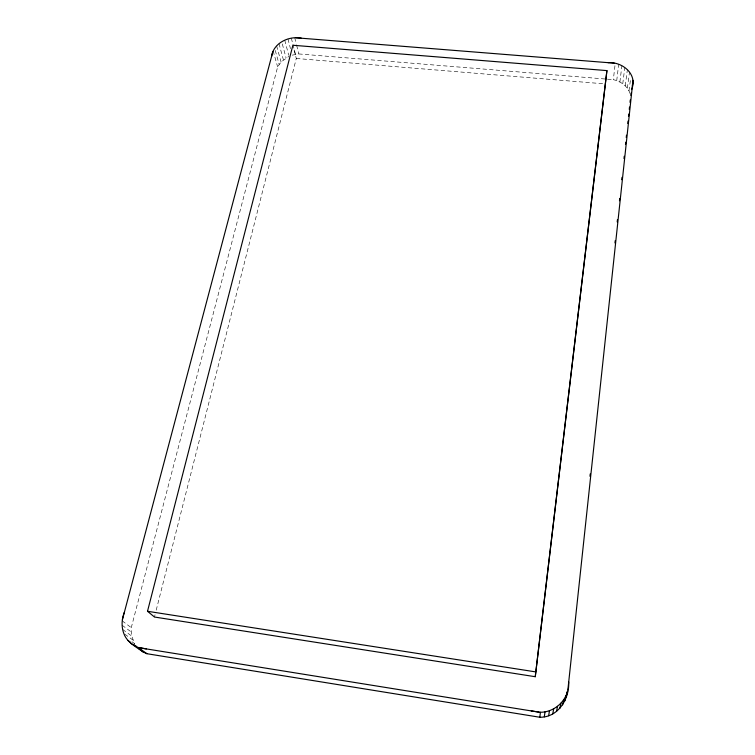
<?xml version="1.0" encoding="UTF-8"?>
<svg xmlns="http://www.w3.org/2000/svg" width="755" height="755" viewBox="0 0 755 755"><rect width="100%" height="100%" fill="white"/><g stroke="black" fill="none" stroke-linecap="round" stroke-linejoin="round"><path stroke-width="0.57" stroke-dasharray="3.77 2.83" d="M131.974 641.741L134.692 643.675L131.719 636.069L131.276 627.66L277.642 66.931L281.068 61.948L289.014 56.342M630.076 93.592C627.773 86.183 620.685 81.276 613.343 79.671L615.231 63.307M616.722 80.643L618.675 64.288M619.883 82.012L621.903 65.676M622.752 83.767L624.829 67.45M625.263 85.853L627.396 69.554M627.348 88.222L629.528 71.951M628.972 90.826L630.708 78.058M154.473 617.024L155.049 614.74M156.21 610.163L296.29 58.475L293.459 47.461M292.176 55.143L298.829 53.945L606.303 79.096M607.473 79.19L613.343 79.671M296.29 58.475L605.491 83.947M124.726 634.143L132.899 640.023M122.631 629.453L131.719 636.069M122.084 625.216L131.172 631.916M122.197 620.874L131.276 627.66M273.131 50.915L277.642 66.931M275.254 50.443L279.133 64.354M276.623 45.866L281.068 61.948M279.001 43.677L283.389 59.777M282.304 43.913L286.06 57.899M284.739 40.185L288.731 55.257M287.957 38.967L290.486 48.679M291.317 38.156L295.469 54.341M294.733 37.75L296.375 44.224M296.649 45.309L298.829 53.945"/><path stroke-width="1.13" d="M568.723 681.963C569.497 698.752 558.266 717.543 539.825 717.25L146.904 653.707L143.224 652.027L138.476 648.356M535.267 676.716L606.916 70.602L292.893 45.253L147.508 611.276L154.473 617.024L535.267 676.716L606.916 70.602M566.373 696.686L566.873 692.005M589.976 476.292L590.221 473.951M614.957 243.006L615.212 240.666M617.212 221.904L617.467 219.563M619.477 200.802L619.723 198.461M621.733 179.699L621.988 177.359M623.998 158.607L624.243 156.257M625.499 144.535L625.753 142.195M626.254 137.504L626.508 135.154M627.764 123.433L628.009 121.093M628.519 116.402L628.764 114.052M629.264 109.362L629.519 107.021M630.019 102.331L630.274 99.99M567.864 689.938L632.907 81.125M539.825 717.25L540.41 712.267C552.868 712.258 564.4 703.226 567.609 691.221M544.317 716.835L545.016 711.842M630.812 95.319L631.133 93.007M631.614 89.543C638.069 74.132 622.214 61.57 608.011 62.656M548.668 715.712L549.47 710.691M552.764 713.9L553.67 708.841M271.583 56.436C273.404 42.959 289.023 35.645 301.434 38.212M632.369 86.155L632.898 80.294M556.51 711.455L557.511 706.331M559.823 708.426L560.899 703.235M562.607 704.896L563.759 699.621M564.806 700.951L566.014 695.582M122.414 619.657L272.848 51.68M124.358 612.296C121.659 619.015 121.262 626.678 123.82 633.492C126.982 642.477 136.032 646.808 143.224 652.027M540.41 712.267L531.218 710.908M295.686 37.759L614.23 63.156M146.376 648.913L138.108 647.46L130.964 643.439M147.508 611.276L535.644 671.884M139.241 647.762L539.108 712.182M138.108 647.46L146.904 653.707M128.039 640.57L130.738 642.486M133.446 644.402L136.145 646.318"/></g></svg>
